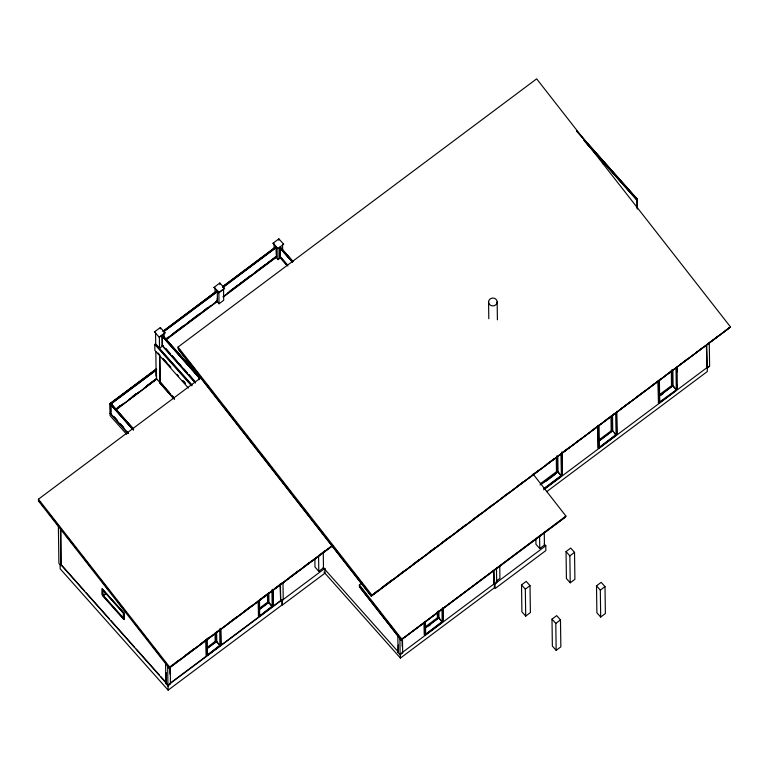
<?xml version="1.0" encoding="UTF-8"?>
<svg xmlns="http://www.w3.org/2000/svg" width="769" height="769" viewBox="0 0 769 769"><rect width="100%" height="100%" fill="white"/><g stroke="black" fill="none" stroke-linecap="round" stroke-linejoin="round"><path stroke-width="1.15" d="M160.231 328.901L160.337 327.507L154.482 331.881L159.25 337.226L165.095 332.852L160.337 327.507M219.732 284.415L219.838 283.011L213.984 287.385L218.742 292.739L224.596 288.356L219.838 283.011M278.772 240.264L278.868 238.861L273.024 243.235L277.782 248.589L283.636 244.206L278.868 238.861M159.25 337.226L165.095 332.852M218.742 292.739L224.596 288.356M277.782 248.589L273.024 243.235M201.363 377.358L38.45 499.187L38.479 500.965L169.103 668.136L332.65 545.365M371.321 596.1L730.55 326.998L536.656 78.851L178.052 347.021L178.081 348.79L371.321 596.1L730.55 326.998M362.257 582.71L359.373 584.873L359.402 586.641L400.995 639.875L565.936 516.086L533.148 474.117M359.402 586.641L359.815 586.324L359.825 587.324L401.062 640.087L401.418 639.568M565.936 516.086L564.946 517.527L401.062 640.087M728.81 328.334L729.175 327.815L725.321 330.689M105.478 593.581L102.931 596.023L123.242 618.853L123.319 613.153L103.008 590.323L103.133 595.84L124.242 619.478L124.405 613.383L102.152 588.833L102.239 594.735L103.084 595.687L106.055 593.466M163.115 331.189L216.964 290.913L217.473 291.48L163.451 331.67M222.597 286.693L276.004 246.762L276.513 247.33L223.106 287.375M163.115 331.295L216.964 290.913M222.606 286.808L276.004 246.762M163.288 331.487L216.964 291.018M222.77 286.991L276.177 247.06L276.292 255.414M222.943 287.183L276.34 247.243L276.648 257.096L276.138 256.529M163.624 331.862L217.473 291.48M199.93 378.656L161.826 335.822L162.451 335.246L199.757 377.185M292.326 261.998L279.628 247.724L280.252 247.147L292.951 261.431M188.395 388.047L154.867 350.356L154.78 344.454L155.194 344.137L191.99 385.5M166.133 338.793L168.055 337.255M172.862 333.765L183.445 325.748M188.251 322.259L198.825 314.242M203.641 310.753L207.486 307.763M229.412 291.47L237.996 284.953M239.899 283.626L250.386 275.677M255.164 272.216L265.651 264.267M267.554 262.95L275.187 257.134M165.345 339.6L210.543 305.802M215.349 302.198L217.271 300.766L217.233 298.372M227.672 292.989L275.35 257.327M165.508 339.792L217.435 300.958L217.31 291.403M223.077 296.738L276.475 256.798M165.681 340.09L217.608 301.256L217.098 300.679M223.241 297.036L276.648 256.99M154.482 331.881L155.549 332.41L155.713 344.003L159.529 348.28L163.268 345.483M216.733 301.217L219.021 303.784L223.702 300.285L223.539 288.692M275.773 257.067L278.061 259.634L280.868 257.538M132.46 429.102L109.909 403.648L156.069 369.12L156.578 369.802L110.419 404.321L156.578 369.802M109.909 403.754L156.069 369.226M117.734 407.551L120.618 405.398M133.124 396.045L136.007 393.891M147.542 385.259L154.281 380.222M116.773 408.377L120.618 405.503M132.153 396.881L136.007 393.997M145.62 386.807L156.367 378.973L143.87 388.326M116.946 408.464L123.674 403.427M128.481 399.832L139.064 391.921M116.148 409.368L156.54 379.165L156.405 369.61L110.246 404.129L110.38 413.684M111.178 413.52L110.553 413.876M115.36 410.386L156.54 379.165M173.506 398.342L160.01 383.173L160.634 382.597L166.094 388.739M38.479 500.965L38.892 500.648L40.363 502.532M58.367 525.016L58.905 563.331L60.962 565.648L60.924 529.572M102.239 594.735L102.402 588.65M586.372 143.217L636.751 199.853L637.376 199.277L576.76 131.143M124.242 619.478L124.405 613.383M168.767 667.713L172.679 665.05M171.112 665.964L178.802 660.215M185.531 655.178L194.182 648.709M200.911 643.672L209.572 637.203M215.339 632.887L221.107 628.571M229.758 622.102L236.487 617.065M245.138 610.596L251.876 605.568M259.566 599.81L267.256 594.062L267.9 602.925L259.393 609.288M274.946 588.304L282.636 582.556M289.375 577.519L298.026 571.05M303.793 566.734L309.561 562.418M319.173 555.228L324.941 550.921M174.601 663.609L188.059 653.544M189.981 652.102L203.439 642.038M205.361 640.596L214.984 633.406M219.79 629.811L230.364 621.91M232.286 620.468L245.744 610.403M247.666 608.961L261.133 598.897M263.056 597.455L276.513 587.391M278.436 585.949L291.903 575.885M293.825 574.453L303.438 567.262M308.244 563.667L318.818 555.756M323.624 552.161L331.324 546.403M169.103 668.136L332.977 545.577M207.611 647.056L215.176 641.404L215.06 633.089M259.826 608.01L267.391 602.348M207.178 648.334L215.685 641.971L215.176 641.404M207.178 648.546L216.723 641.404L219.924 645.566M259.393 609.5L268.939 602.358L272.313 606.885M170.247 667.415L170.478 683.997L167.94 685.89L165.873 683.574L166.181 672.567M207.255 638.212L207.486 654.909L206.448 655.688L220.809 644.576L220.578 628.36M259.499 615.633L258.663 616.642L273.024 605.52L272.793 589.304M314.867 558.65L314.982 567.041L318.789 571.329L323.47 567.83L323.259 552.238M220.78 628.581L221.011 644.797L219.972 645.576L216.81 642.028L216.598 631.81M269.765 603.809L272.178 606.53L273.226 605.751L272.995 589.535M207.611 655.275L219.934 645.72L219.732 628.879M259.826 616.219L272.149 606.674M169.978 683.353L280.099 600.993M169.411 684.093L168.027 685.131L166.892 683.862M170.103 683.574L282.396 599.599M280.079 584.363L280.685 601.569L283.223 599.676L282.992 582.883M60.126 564.513L60.184 568.81L168.132 690.149L282.098 604.934L282.021 599.56M377.175 591.053L371.052 595.888L178.841 349.895M382.952 586.737L392.565 579.547M398.332 575.231L404.11 570.915M412.761 564.436L419.49 559.409M428.15 552.93L434.879 547.893M442.579 542.145L450.269 536.387M456.997 531.35L465.658 524.881M472.387 519.844L481.048 513.375M486.815 509.059L492.583 504.743M502.205 497.553L507.973 493.237M516.633 486.767L523.362 481.73M532.013 475.252L538.752 470.224M546.442 464.466L554.132 458.709M561.831 452.96L569.521 447.202M576.26 442.175L581.066 438.57M591.64 430.659L596.456 427.064M606.068 419.874L614.729 413.405M620.496 409.089L630.109 401.899M635.886 397.583L645.499 390.383M650.305 386.788L660.888 378.877M665.694 375.282L672.433 370.245M680.123 364.496L687.813 358.738M695.512 352.99L703.202 347.232M709.941 342.195L718.592 335.726M372.975 594.447L397.977 575.75M402.793 572.155L413.366 564.244M415.289 562.802L428.756 552.738M430.678 551.296L444.146 541.222M446.068 539.79L459.535 529.716M461.458 528.284L474.915 518.21M476.838 516.778L486.46 509.578M491.266 505.983L501.849 498.072M506.656 494.477L517.239 486.566M519.162 485.124L532.619 475.059M534.542 473.617L577.827 441.252M579.749 439.82L593.207 429.746M595.139 428.304L608.596 418.24M610.519 416.798L666.3 375.089M668.223 373.647L681.69 363.574M683.612 362.141L697.079 352.067M699.002 350.635L712.469 340.561M714.391 339.119L727.849 329.055M540.482 483.672L556.477 471.714L556.285 457.67M598.445 440.329L611.192 430.794L610.999 416.75M659.687 394.526L671.52 385.682L671.308 370.466M540.049 484.951L556.987 472.281L556.477 471.714M598.955 440.897L611.701 431.371L611.192 430.794M659.283 395.785L672.029 386.249L671.52 385.682M540.991 484.46L558.034 471.724L561.235 475.876M598.964 441.108L612.739 430.803L615.94 434.956M659.293 395.997L673.067 385.692L676.432 390.219L659.792 402.658L659.36 379.963M545.702 481.481L555.112 474.444M661.119 395.17L662.936 393.805M544.048 488.392L562.11 474.886L561.793 452.057M616.7 411.367L617.026 434.197L598.301 448.202L616.815 433.966L616.517 412.347M677.047 367.457L677.354 389.085L658.427 402.85L659.667 402.302M676.105 389.633L677.143 388.854L677.095 385.25M544.212 488.767L562.312 475.117L561.995 452.287M544.375 488.978L561.399 476.251L560.957 453.547M543.664 489.766L708.778 366.284M706.384 345.127L707.076 368.255L709.614 366.352L709.278 342.455M546.692 491.66L707.345 371.514L707.288 367.217M400.995 639.875L565.302 517.008M424.68 627.312L437.417 617.786L437.34 611.932M425.18 627.879L437.926 618.353L437.417 617.786M425.19 628.1L438.964 617.795L442.338 622.323L425.69 634.761L425.382 621.477M428.833 625.908L430.659 624.553M402.456 638.587L402.658 652.939L400.12 654.842L398.054 652.516L398.419 644.999M443.069 607.971L443.252 621.189L424.526 635.184L443.05 620.958L442.857 607.741M496.178 581.153L499.917 578.355L499.744 565.494M535.868 538.435L535.955 544.279L539.761 548.557L544.442 545.058L544.26 532.196M400.899 653.554L495.169 583.065M545.788 545.74L495.034 583.7L495.101 588.535L545.855 550.575L545.788 545.74L544.192 543.952M493.592 570.944L494.15 584.517L496.687 582.623L496.486 568.272M323.97 572.107L400.438 658.062L494.419 587.776L494.361 583.479M521.526 584.882L526.207 581.383L530.014 585.661L530.389 612.595L525.708 616.094L521.901 611.816L521.526 584.882L525.333 589.16L525.708 616.094M566.042 551.584L570.723 548.086L574.53 552.373L574.904 579.307L570.223 582.806L566.417 578.528L566.042 551.584L569.848 555.872L570.223 582.806M525.333 589.16L530.014 585.661M569.848 555.872L574.53 552.373M551.988 619.132L556.669 615.623L560.476 619.91L560.851 646.844L556.17 650.343L552.363 646.066L551.988 619.132L555.795 623.409L556.17 650.343M596.504 585.834L601.185 582.335L605.001 586.612L605.376 613.547L600.695 617.055L596.888 612.768L596.504 585.834L600.32 590.111L600.695 617.055M555.795 623.409L560.476 619.91M600.32 590.111L605.001 586.612M283.636 244.206L282.579 244.542L282.675 251.501M213.984 287.385L218.098 291.336M576.76 131.249L637.376 199.277M584.421 140.256L637.165 199.546L637.299 209.101M584.209 140.41L636.963 199.7L637.078 208.053M584.007 140.458L636.751 199.853M672.414 385.48L676.307 389.864L675.999 367.515M614.306 433.091L615.979 434.975M558.111 472.339L561.274 475.886M292.951 261.537L280.252 247.147M292.749 261.691L280.041 247.416L280.176 256.971L287.318 264.997M292.537 261.844L279.829 247.57L279.964 257.125L287.904 266.045M292.326 261.893L279.628 247.724M287.529 264.949L280.387 256.808L279.762 257.279L286.904 265.42M439.791 619.247L442.204 621.958M199.767 377.291L162.451 335.246M199.555 377.454L162.24 335.505L162.374 345.06M199.344 377.608L162.038 335.668L162.163 345.223L195.509 382.702M199.93 378.55L161.826 335.822M165.758 348.482L170.526 353.942M172.112 355.614L176.88 361.074M179.254 363.756L180.84 365.544M184.022 369.11L187.194 372.677M188.78 374.465L195.134 381.607M165.546 348.636L170.314 353.99M171.9 355.768L186.982 372.725M188.578 374.513L194.922 381.655M195.307 382.962L161.961 345.483L162.586 345.012M191.981 384.961L155.53 343.983L155.53 344.522M154.78 344.454L191.51 385.74M183.637 381.443L185.233 383.231M158.087 353.009L159.616 354.72L160 382.635L156.194 378.358M163.586 359.181L166.758 362.757M168.344 364.535L170.728 367.217M185.021 383.279L182.638 380.597L185.021 383.385M162.788 358.402L170.728 367.322M177.081 374.465L178.668 376.243M163.018 385.384L160.634 382.597M166.988 389.845L169.372 392.526M172.544 396.093L174.13 397.881M160.423 382.751L169.949 393.459M172.333 396.141L173.919 397.929M174.505 398.976L160.221 382.914L159.837 355.855M174.303 399.13L160.01 383.173M156.203 378.896L156.713 379.357M323.153 567.464L398.515 652.179M133.085 428.525L111.034 403.744L133.085 428.631M133.662 429.669L110.832 404.013L110.947 412.367M133.45 429.833L110.621 404.167L110.755 413.722L128.077 433.187M109.909 403.648L133.248 429.881M114.321 416.952L117.474 420.595M120.618 424.027L123.771 427.679M114.11 417.106L117.263 420.643M120.416 424.18L123.559 427.727M126.712 431.265L128.288 433.034M127.865 433.456L110.044 413.309L110.073 415.664L126.645 434.293M102.152 588.833L124.155 613.566M103.334 595.504L124.491 619.285M61.693 565.225L84.715 591.101M86.301 592.88L109.323 618.757M110.909 620.545L134.719 647.315M136.315 649.094L159.327 674.971M160.913 676.758L166.479 682.997M61.424 565.311L166.335 683.228M178.052 347.021L371.956 595.168M179.562 349.847L181.042 351.741M188.415 361.18L198.008 373.455M206.861 384.788L214.243 394.228M215.724 396.122L217.194 398.006M225.307 408.397L233.43 418.778M234.901 420.672L236.381 422.556M243.754 432.005L252.617 443.338M254.087 445.222L255.568 447.106M261.47 454.662L271.793 467.888M273.274 469.772L274.744 471.666M279.916 478.27L290.98 492.439M298.362 501.878L307.956 514.153M316.069 524.545L324.182 534.926M325.662 536.82L327.133 538.704M334.515 548.153L340.417 555.708M341.897 557.592L343.368 559.486M344.848 561.37L346.319 563.264M352.961 571.761L359.604 580.259M361.074 582.143L362.555 584.036M364.025 585.92L365.506 587.814M359.373 584.873L401.629 638.952M359.815 586.324L366.38 594.735M372.955 603.136L380.251 612.48M381.712 614.354L383.173 616.219M386.817 620.891L394.113 630.224M395.574 632.099L397.035 633.964M38.45 499.187L169.728 667.204M41.834 504.416L43.304 506.3M48.457 512.894L59.501 527.034M66.124 535.512L73.488 544.933M74.958 546.817L76.429 548.701M83.062 557.179L89.685 565.657M91.155 567.541L92.626 569.425M94.097 571.309L95.577 573.193M100.729 579.788L108.823 590.15M117.657 601.454L125.751 611.816M134.585 623.121L141.948 632.541M143.418 634.425L144.889 636.309M146.37 638.193L147.84 640.077M152.252 645.729L161.086 657.043M706.74 344.349L707.076 368.255M676.845 367.226L676.912 372.033M672.856 370.341L673.077 386.23M671.798 369.87L672.029 386.471M658.322 381.462L658.629 403.081M658.12 381.232L658.427 402.85M615.671 412.636L616.104 435.331L599.464 447.779L599.032 425.084M612.528 415.452L612.749 431.342M611.49 416.154L611.701 431.582M603.521 161.336L602.896 161.692M603.107 161.644L603.136 164.037M597.984 425.372L598.301 448.202M597.792 426.343L598.099 447.971M557.813 456.363L558.034 472.253M556.756 455.902L556.987 472.502M539.578 535.695L539.761 548.557M497.159 301.909A4.287 3.932 -0.8 0 1 490.766 305.408A4.287 3.932 -0.8 0 1 490.67 298.593A4.287 3.932 -0.8 0 1 497.159 301.909L497.408 319.817M493.948 570.175L494.15 584.517M488.575 302.034L488.805 318.741M442.031 609.029L442.175 622.111M438.868 610.701L438.974 618.324M437.83 611.336L437.926 618.564M424.344 621.967L424.526 635.184M424.152 622.948L424.325 634.954M402.091 638.174L402.206 646.546M400.38 653.765L400.438 658.062M399.89 638.097L400.12 654.842M397.804 634.579L398.054 652.516M318.577 555.737L318.789 571.329M277.897 248.041L278.061 259.634M280.435 583.584L280.685 601.569M274.091 243.763L274.149 248.397M271.947 589.833L272.178 606.53M268.804 592.764L268.948 602.896M267.785 594.61L267.9 603.136M259.48 600.358L259.662 616.007M258.432 600.426L258.663 616.642M258.249 601.358L258.461 616.411M218.857 292.191L219.021 303.784M215.051 287.914L215.118 292.547M215.57 633.656L215.695 642.721M206.217 639.472L206.448 655.688M206.034 640.404L206.246 655.467M198.921 375.061L198.988 379.79M169.872 666.992L169.968 674.096M164.047 333.188L164.095 336.668M168.065 684.785L168.132 690.149M167.661 665.762L167.94 685.89M165.575 662.253L165.873 683.574M159.366 336.687L159.529 348.28M156.338 376.589L156.242 369.418L110.073 403.936L110.207 413.501M155.819 351.606L156.165 376.031M60.453 528.534L60.962 565.648M38.892 500.648L38.902 501.648M324.874 568.368L282.194 600.291L282.261 605.116L324.941 573.203L324.874 568.368"/></g></svg>
